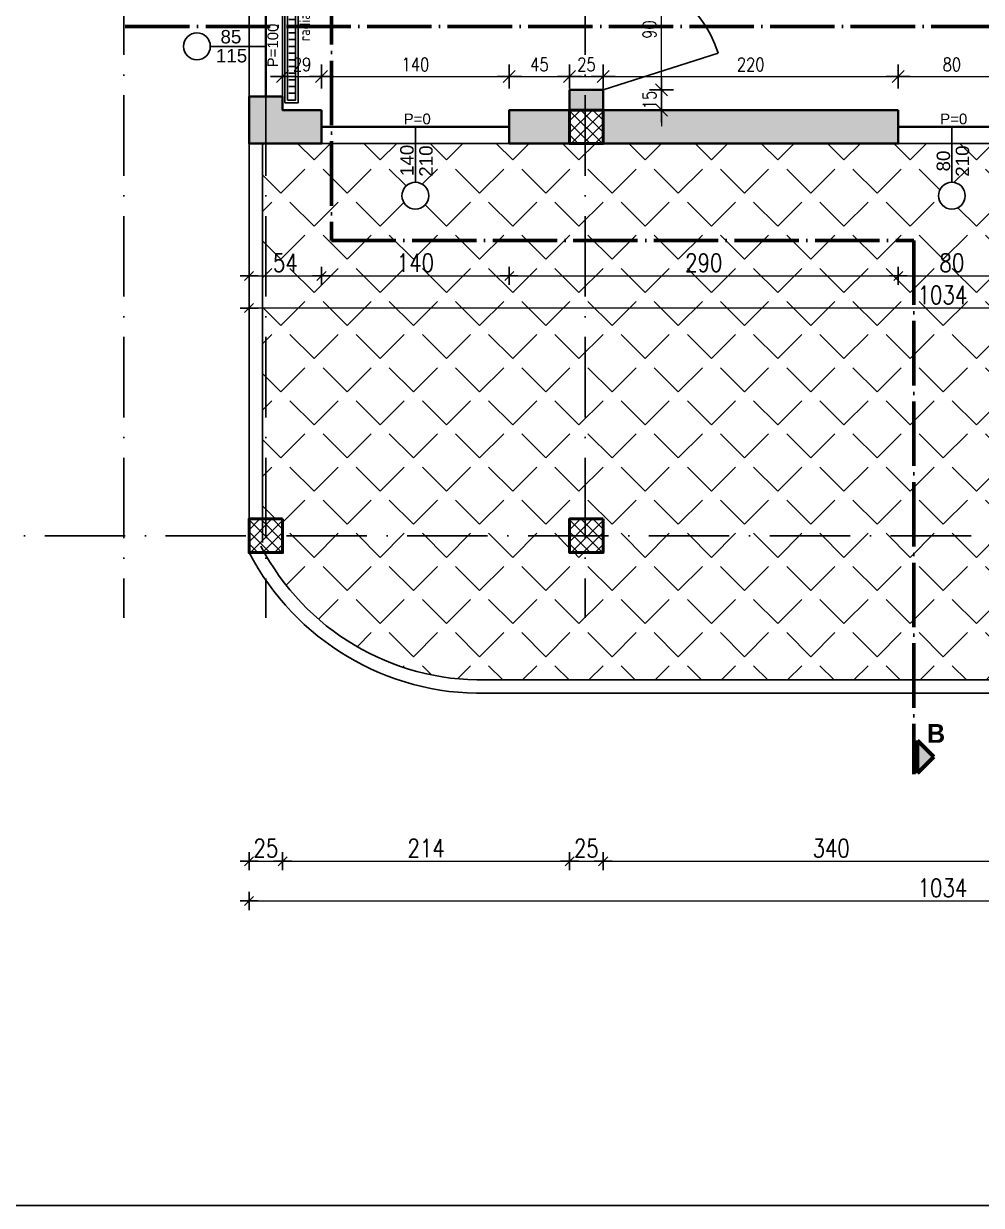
# Model space of a CAD drawing. Header units: metres. Extents: x 2674 to 33045, y -10854 to 2806.
# Drawn here: x 18898 to 19612, y 159 to 1040 of the extents above; entities that cross this region are included whole.
import ezdxf

# ---------------------------------------------------------------- set-up
doc = ezdxf.new("R2010")
doc.units = ezdxf.units.M
doc.linetypes.add('ACAD_ISO04W100', pattern=[30, 24, -3, 0, -3])
doc.linetypes.add('ACAD_ISO10W100', pattern=[18, 12, -3, 0, -3])
doc.layers.add('2d hamdia', color=7, linetype='Continuous')
doc.styles.add('_DIM Romans 0.8', font='romans.shx', dxfattribs={"width": 0.8})
doc.styles.get("Standard").update_dxf_attribs({"font": 'arial.ttf'})
doc.linetypes.add('FENCELINE2', pattern='A,6.35,-2.54,[132,ltypeshp.shx,S=2.54,R=0,X=-2.54,Y=0],-2.54,25.4', length=36.83)
doc.dimstyles.new('50 jasht', dxfattribs={"dimscale": 15, "dimtxt": 0.9, "dimasz": 0.3, "dimexe": 1.25, "dimexo": 0.625, "dimgap": 0.2, "dimtad": 1, "dimdec": 0, "dimzin": 12, "dimdsep": 46, "dimtxsty": '_DIM Romans 0.8', "dimblk": '- Kosa Crta za DIM (Mala)', "dimcen": 1, "dimse1": 1, "dimse2": 1, "dimclrd": 256, "dimclrt": 256, "dimazin": 3, "dimtfac": 1, "dimtdec": 0, "dimtix": 1, "dimtmove": 0, "dimatfit": 3, "dimfxl": 1, "dimlwd": 0, "dimarcsym": 0})
doc.dimstyles.new('50 mrena', dxfattribs={"dimscale": 10, "dimtxt": 1, "dimasz": 0.6, "dimexe": 1.25, "dimexo": 0.625, "dimgap": 0.4, "dimtad": 1, "dimdec": 0, "dimzin": 12, "dimdsep": 46, "dimtxsty": '_DIM Romans 0.8', "dimblk": '- Kosa Crta za DIM (Mala)', "dimcen": 2.5, "dimse1": 1, "dimse2": 1, "dimclrd": 256, "dimclrt": 256, "dimadec": 0, "dimazin": 3, "dimtfac": 1, "dimtdec": 0, "dimtix": 1, "dimtmove": 0, "dimatfit": 3, "dimfxl": 1, "dimlwd": 15, "dimarcsym": 0})

# ---------------------------------------------------------------- blocks, each defined once
blk = doc.blocks.new('radiator')
at = {"color": 204}
for p, q in [((-52.92, 7.12), (-52.92, 2.89)), ((-47.92, 7.12), (-47.92, 2.89)), ((-42.92, 7.12), (-42.92, 2.89)), ((-37.92, 7.12), (-37.92, 2.89)), ((-32.92, 7.12), (-32.92, 2.89)), ((-27.92, 7.12), (-27.92, 2.89)), ((-22.92, 7.12), (-22.92, 2.89)), ((-17.92, 7.12), (-17.92, 2.89)), ((-12.92, 7.12), (-12.92, 2.89)), ((-7.92, 7.12), (-7.92, 2.89)), ((-2.92, 7.12), (-2.92, 2.89)), ((2.08, 7.12), (2.08, 2.89)), ((7.08, 7.12), (7.08, 2.89)), ((12.08, 7.12), (12.08, 2.89)), ((17.08, 7.12), (17.08, 2.89)), ((22.08, 7.12), (22.08, 2.89)), ((27.08, 7.12), (27.08, 2.89)), ((32.08, 7.12), (32.08, 2.89)), ((37.08, 7.12), (37.08, 2.89)), ((42.08, 7.12), (42.08, 2.89)), ((47.08, 7.12), (47.08, 2.89)), ((52.08, 7.12), (52.08, 2.89))]:
    blk.add_line(p, q, dxfattribs=at)
blk.add_lwpolyline([(-60, 10), (60, 10), (60, 0), (-60, 0)], close=True)
blk.add_lwpolyline([(-58, 8), (58, 8), (58, 2), (-58, 2)], close=True, dxfattribs=at)
blk = doc.blocks.new('- Kosa Crta za DIM (Mala)')
for points in [[(0, -1.5), (0, 1.5)], [(-1.5, 0), (1.5, 0)], [(-0.75, -0.75), (0.75, 0.75)]]:
    blk.add_lwpolyline(points)
blk = doc.blocks.new('*D922')
at = {"lineweight": 0, "transparency": 16777216}
blk.add_line((18869.21, 1066.21), (18869.21, 675.21), dxfattribs=at)
at = {"layer": 'Defpoints', "color": 0, "lineweight": 0, "transparency": 16777216}
for p in [(19066.1, 1070.71), (18869.21, 670.71), (19066.1, 670.71)]:
    blk.add_point(p, dxfattribs=at)
at = {"lineweight": 0, "transparency": 16777216, "xscale": 4.5, "yscale": 4.5, "zscale": 4.5}
for p, rotation in [((18869.21, 1070.71), 90), ((18869.21, 670.71), 270)]:
    blk.add_blockref('- Kosa Crta za DIM (Mala)', p, dxfattribs=dict(at, rotation=rotation))
at = {"lineweight": 0, "transparency": 16777216, "insert": (18859.46, 870.71), "char_height": 13.5, "attachment_point": 5, "rotation": 90, "style": '_DIM Romans 0.8'}
blk.add_mtext('400', dxfattribs=at)
blk = doc.blocks.new('*D923')
at = {"lineweight": 0, "transparency": 16777216}
blk.add_line((18869.21, 666.21), (18869.21, 650.21), dxfattribs=at)
at = {"layer": 'Defpoints', "color": 0, "lineweight": 0, "transparency": 16777216}
for p in [(19066.1, 670.71), (18869.21, 645.71), (19066.1, 645.71)]:
    blk.add_point(p, dxfattribs=at)
at = {"lineweight": 0, "transparency": 16777216, "xscale": 4.5, "yscale": 4.5, "zscale": 4.5}
for p, rotation in [((18869.21, 670.71), 90), ((18869.21, 645.71), 270)]:
    blk.add_blockref('- Kosa Crta za DIM (Mala)', p, dxfattribs=dict(at, rotation=rotation))
at = {"lineweight": 0, "transparency": 16777216, "insert": (18859.46, 658.21), "char_height": 13.5, "attachment_point": 5, "rotation": 90, "style": '_DIM Romans 0.8'}
blk.add_mtext('25', dxfattribs=at)
blk = doc.blocks.new('*D924')
at = {"lineweight": 0, "transparency": 16777216}
blk.add_line((18869.21, 641.21), (18869.21, 545.21), dxfattribs=at)
at = {"layer": 'Defpoints', "color": 0, "lineweight": 0, "transparency": 16777216}
for p in [(19066.1, 645.71), (18869.21, 540.71), (19242.53, 540.71)]:
    blk.add_point(p, dxfattribs=at)
at = {"lineweight": 0, "transparency": 16777216, "xscale": 4.5, "yscale": 4.5, "zscale": 4.5}
for p, rotation in [((18869.21, 645.71), 90), ((18869.21, 540.71), 270)]:
    blk.add_blockref('- Kosa Crta za DIM (Mala)', p, dxfattribs=dict(at, rotation=rotation))
at = {"lineweight": 0, "transparency": 16777216, "insert": (18859.46, 593.21), "char_height": 13.5, "attachment_point": 5, "rotation": 90, "style": '_DIM Romans 0.8'}
blk.add_mtext('105', dxfattribs=at)
blk = doc.blocks.new('*D931')
at = {"lineweight": 0, "transparency": 16777216}
blk.add_line((18844.09, 1066.21), (18844.09, 990.21), dxfattribs=at)
at = {"layer": 'Defpoints', "color": 0, "lineweight": 0, "transparency": 16777216}
for p in [(19066.1, 1070.71), (18844.09, 985.71), (19066.1, 985.71)]:
    blk.add_point(p, dxfattribs=at)
at = {"lineweight": 0, "transparency": 16777216, "xscale": 4.5, "yscale": 4.5, "zscale": 4.5}
for p, rotation in [((18844.09, 1070.71), 90), ((18844.09, 985.71), 270)]:
    blk.add_blockref('- Kosa Crta za DIM (Mala)', p, dxfattribs=dict(at, rotation=rotation))
at = {"lineweight": 0, "transparency": 16777216, "insert": (18834.34, 1028.21), "char_height": 13.5, "attachment_point": 5, "rotation": 90, "style": '_DIM Romans 0.8'}
blk.add_mtext('85', dxfattribs=at)
blk = doc.blocks.new('*D932')
at = {"lineweight": 0, "transparency": 16777216}
blk.add_line((18844.09, 981.21), (18844.09, 955.21), dxfattribs=at)
at = {"layer": 'Defpoints', "color": 0, "lineweight": 0, "transparency": 16777216}
for p in [(19066.1, 985.71), (18844.09, 950.71), (19066.1, 950.71)]:
    blk.add_point(p, dxfattribs=at)
at = {"lineweight": 0, "transparency": 16777216, "xscale": 4.5, "yscale": 4.5, "zscale": 4.5}
for p, rotation in [((18844.09, 985.71), 90), ((18844.09, 950.71), 270)]:
    blk.add_blockref('- Kosa Crta za DIM (Mala)', p, dxfattribs=dict(at, rotation=rotation))
at = {"lineweight": 0, "transparency": 16777216, "insert": (18834.34, 968.21), "char_height": 13.5, "attachment_point": 5, "rotation": 90, "style": '_DIM Romans 0.8'}
blk.add_mtext('35', dxfattribs=at)
blk = doc.blocks.new('*D933')
at = {"lineweight": 0, "transparency": 16777216}
blk.add_line((18844.09, 946.21), (18844.09, 545.21), dxfattribs=at)
at = {"layer": 'Defpoints', "color": 0, "lineweight": 0, "transparency": 16777216}
for p in [(19066.1, 950.71), (18844.09, 540.71), (19242.53, 540.71)]:
    blk.add_point(p, dxfattribs=at)
at = {"lineweight": 0, "transparency": 16777216, "xscale": 4.5, "yscale": 4.5, "zscale": 4.5}
for p, rotation in [((18844.09, 950.71), 90), ((18844.09, 540.71), 270)]:
    blk.add_blockref('- Kosa Crta za DIM (Mala)', p, dxfattribs=dict(at, rotation=rotation))
at = {"lineweight": 0, "transparency": 16777216, "insert": (18834.34, 745.71), "char_height": 13.5, "attachment_point": 5, "rotation": 90, "style": '_DIM Romans 0.8'}
blk.add_mtext('410', dxfattribs=at)
blk = doc.blocks.new('*D934')
at = {"lineweight": 0, "transparency": 16777216}
blk.add_line((18816.85, 545.21), (18816.85, 1471.21), dxfattribs=at)
at = {"layer": 'Defpoints', "color": 0, "lineweight": 0, "transparency": 16777216}
for p in [(18816.85, 1475.71), (19066.1, 1475.71), (19242.53, 540.71)]:
    blk.add_point(p, dxfattribs=at)
at = {"lineweight": 0, "transparency": 16777216, "xscale": 4.5, "yscale": 4.5, "zscale": 4.5}
for p, rotation in [((18816.85, 1475.71), 90), ((18816.85, 540.71), 270)]:
    blk.add_blockref('- Kosa Crta za DIM (Mala)', p, dxfattribs=dict(at, rotation=rotation))
at = {"lineweight": 0, "transparency": 16777216, "insert": (18807.1, 1008.21), "char_height": 13.5, "attachment_point": 5, "rotation": 90, "style": '_DIM Romans 0.8'}
blk.add_mtext('935', dxfattribs=at)
blk = doc.blocks.new('*D936')
at = {"lineweight": 0, "transparency": 16777216}
blk.add_line((18789.11, 1871.21), (18789.11, 545.21), dxfattribs=at)
at = {"layer": 'Defpoints', "color": 0, "lineweight": 0, "transparency": 16777216}
for p in [(18960.1, 1875.71), (18789.11, 540.71), (19242.53, 540.71)]:
    blk.add_point(p, dxfattribs=at)
at = {"lineweight": 0, "transparency": 16777216, "xscale": 4.5, "yscale": 4.5, "zscale": 4.5}
for p, rotation in [((18789.11, 1875.71), 90), ((18789.11, 540.71), 270)]:
    blk.add_blockref('- Kosa Crta za DIM (Mala)', p, dxfattribs=dict(at, rotation=rotation))
at = {"lineweight": 0, "transparency": 16777216, "insert": (18779.36, 1208.21), "char_height": 13.5, "attachment_point": 5, "rotation": 90, "style": '_DIM Romans 0.8'}
blk.add_mtext('1335', dxfattribs=at)
blk = doc.blocks.new('*D937')
at = {"lineweight": 0, "transparency": 16777216}
blk.add_line((19070.6, 415.47), (19086.6, 415.47), dxfattribs=at)
at = {"layer": 'Defpoints', "color": 0, "lineweight": 0, "transparency": 16777216}
for p in [(19066.1, 645.71), (19091.1, 645.71), (19091.1, 415.47)]:
    blk.add_point(p, dxfattribs=at)
at = {"lineweight": 0, "transparency": 16777216, "xscale": 4.5, "yscale": 4.5, "zscale": 4.5, "rotation": 180}
blk.add_blockref('- Kosa Crta za DIM (Mala)', (19066.1, 415.47), dxfattribs=at)
at = {"lineweight": 0, "transparency": 16777216, "xscale": 4.5, "yscale": 4.5, "zscale": 4.5}
blk.add_blockref('- Kosa Crta za DIM (Mala)', (19091.1, 415.47), dxfattribs=at)
at = {"lineweight": 0, "transparency": 16777216, "insert": (19078.6, 425.22), "char_height": 13.5, "attachment_point": 5, "style": '_DIM Romans 0.8'}
blk.add_mtext('25', dxfattribs=at)
blk = doc.blocks.new('*D938')
at = {"lineweight": 0, "transparency": 16777216}
blk.add_line((19095.6, 415.47), (19300.6, 415.47), dxfattribs=at)
at = {"layer": 'Defpoints', "color": 0, "lineweight": 0, "transparency": 16777216}
for p in [(19091.1, 645.71), (19305.1, 645.71), (19305.1, 415.47)]:
    blk.add_point(p, dxfattribs=at)
at = {"lineweight": 0, "transparency": 16777216, "xscale": 4.5, "yscale": 4.5, "zscale": 4.5, "rotation": 180}
blk.add_blockref('- Kosa Crta za DIM (Mala)', (19091.1, 415.47), dxfattribs=at)
at = {"lineweight": 0, "transparency": 16777216, "xscale": 4.5, "yscale": 4.5, "zscale": 4.5}
blk.add_blockref('- Kosa Crta za DIM (Mala)', (19305.1, 415.47), dxfattribs=at)
at = {"lineweight": 0, "transparency": 16777216, "insert": (19198.1, 425.22), "char_height": 13.5, "attachment_point": 5, "style": '_DIM Romans 0.8'}
blk.add_mtext('214', dxfattribs=at)
blk = doc.blocks.new('*D939')
at = {"lineweight": 0, "transparency": 16777216}
blk.add_line((19309.6, 415.47), (19325.6, 415.47), dxfattribs=at)
at = {"layer": 'Defpoints', "color": 0, "lineweight": 0, "transparency": 16777216}
for p in [(19305.1, 645.71), (19330.1, 645.71), (19330.1, 415.47)]:
    blk.add_point(p, dxfattribs=at)
at = {"lineweight": 0, "transparency": 16777216, "xscale": 4.5, "yscale": 4.5, "zscale": 4.5, "rotation": 180}
blk.add_blockref('- Kosa Crta za DIM (Mala)', (19305.1, 415.47), dxfattribs=at)
at = {"lineweight": 0, "transparency": 16777216, "xscale": 4.5, "yscale": 4.5, "zscale": 4.5}
blk.add_blockref('- Kosa Crta za DIM (Mala)', (19330.1, 415.47), dxfattribs=at)
at = {"lineweight": 0, "transparency": 16777216, "insert": (19317.6, 425.22), "char_height": 13.5, "attachment_point": 5, "style": '_DIM Romans 0.8'}
blk.add_mtext('25', dxfattribs=at)
blk = doc.blocks.new('*D940')
at = {"lineweight": 0, "transparency": 16777216}
blk.add_line((19334.6, 415.47), (19665.6, 415.47), dxfattribs=at)
at = {"layer": 'Defpoints', "color": 0, "lineweight": 0, "transparency": 16777216}
for p in [(19330.1, 645.71), (19670.1, 645.71), (19670.1, 415.47)]:
    blk.add_point(p, dxfattribs=at)
at = {"lineweight": 0, "transparency": 16777216, "xscale": 4.5, "yscale": 4.5, "zscale": 4.5, "rotation": 180}
blk.add_blockref('- Kosa Crta za DIM (Mala)', (19330.1, 415.47), dxfattribs=at)
at = {"lineweight": 0, "transparency": 16777216, "xscale": 4.5, "yscale": 4.5, "zscale": 4.5}
blk.add_blockref('- Kosa Crta za DIM (Mala)', (19670.1, 415.47), dxfattribs=at)
at = {"lineweight": 0, "transparency": 16777216, "insert": (19500.1, 425.22), "char_height": 13.5, "attachment_point": 5, "style": '_DIM Romans 0.8'}
blk.add_mtext('340', dxfattribs=at)
blk = doc.blocks.new('*D944')
at = {"lineweight": 0, "transparency": 16777216}
blk.add_line((19070.6, 385.85), (20095.6, 385.85), dxfattribs=at)
at = {"layer": 'Defpoints', "color": 0, "lineweight": 0, "transparency": 16777216}
for p in [(19066.1, 645.71), (20100.1, 645.71), (20100.1, 385.85)]:
    blk.add_point(p, dxfattribs=at)
at = {"lineweight": 0, "transparency": 16777216, "xscale": 4.5, "yscale": 4.5, "zscale": 4.5, "rotation": 180}
blk.add_blockref('- Kosa Crta za DIM (Mala)', (19066.1, 385.85), dxfattribs=at)
at = {"lineweight": 0, "transparency": 16777216, "xscale": 4.5, "yscale": 4.5, "zscale": 4.5}
blk.add_blockref('- Kosa Crta za DIM (Mala)', (20100.1, 385.85), dxfattribs=at)
at = {"lineweight": 0, "transparency": 16777216, "insert": (19583.1, 395.6), "char_height": 13.5, "attachment_point": 5, "style": '_DIM Romans 0.8'}
blk.add_mtext('1034', dxfattribs=at)
blk = doc.blocks.new('*D948')
at = {"lineweight": 0, "transparency": 16777216}
blk.add_line((19070.6, 852.02), (19115.6, 852.02), dxfattribs=at)
at = {"layer": 'Defpoints', "color": 0, "lineweight": 0, "transparency": 16777216}
for p in [(19066.1, 950.71), (19120.1, 950.71), (19120.1, 852.02)]:
    blk.add_point(p, dxfattribs=at)
at = {"lineweight": 0, "transparency": 16777216, "xscale": 4.5, "yscale": 4.5, "zscale": 4.5, "rotation": 180}
blk.add_blockref('- Kosa Crta za DIM (Mala)', (19066.1, 852.02), dxfattribs=at)
at = {"lineweight": 0, "transparency": 16777216, "xscale": 4.5, "yscale": 4.5, "zscale": 4.5}
blk.add_blockref('- Kosa Crta za DIM (Mala)', (19120.1, 852.02), dxfattribs=at)
at = {"lineweight": 0, "transparency": 16777216, "insert": (19093.1, 861.77), "char_height": 13.5, "attachment_point": 5, "style": '_DIM Romans 0.8'}
blk.add_mtext('54', dxfattribs=at)
blk = doc.blocks.new('*D949')
at = {"lineweight": 0, "transparency": 16777216}
blk.add_line((19124.6, 852.02), (19255.6, 852.02), dxfattribs=at)
at = {"layer": 'Defpoints', "color": 0, "lineweight": 0, "transparency": 16777216}
for p in [(19120.1, 950.71), (19260.1, 950.71), (19260.1, 852.02)]:
    blk.add_point(p, dxfattribs=at)
at = {"lineweight": 0, "transparency": 16777216, "xscale": 4.5, "yscale": 4.5, "zscale": 4.5, "rotation": 180}
blk.add_blockref('- Kosa Crta za DIM (Mala)', (19120.1, 852.02), dxfattribs=at)
at = {"lineweight": 0, "transparency": 16777216, "xscale": 4.5, "yscale": 4.5, "zscale": 4.5}
blk.add_blockref('- Kosa Crta za DIM (Mala)', (19260.1, 852.02), dxfattribs=at)
at = {"lineweight": 0, "transparency": 16777216, "insert": (19190.1, 861.77), "char_height": 13.5, "attachment_point": 5, "style": '_DIM Romans 0.8'}
blk.add_mtext('140', dxfattribs=at)
blk = doc.blocks.new('*D950')
at = {"lineweight": 0, "transparency": 16777216}
blk.add_line((19264.6, 852.02), (19545.6, 852.02), dxfattribs=at)
at = {"layer": 'Defpoints', "color": 0, "lineweight": 0, "transparency": 16777216}
for p in [(19260.1, 950.71), (19550.1, 950.71), (19550.1, 852.02)]:
    blk.add_point(p, dxfattribs=at)
at = {"lineweight": 0, "transparency": 16777216, "xscale": 4.5, "yscale": 4.5, "zscale": 4.5, "rotation": 180}
blk.add_blockref('- Kosa Crta za DIM (Mala)', (19260.1, 852.02), dxfattribs=at)
at = {"lineweight": 0, "transparency": 16777216, "xscale": 4.5, "yscale": 4.5, "zscale": 4.5}
blk.add_blockref('- Kosa Crta za DIM (Mala)', (19550.1, 852.02), dxfattribs=at)
at = {"lineweight": 0, "transparency": 16777216, "insert": (19405.1, 861.77), "char_height": 13.5, "attachment_point": 5, "style": '_DIM Romans 0.8'}
blk.add_mtext('290', dxfattribs=at)
blk = doc.blocks.new('*D951')
at = {"lineweight": 0, "transparency": 16777216}
blk.add_line((19554.6, 852.02), (19625.6, 852.02), dxfattribs=at)
at = {"layer": 'Defpoints', "color": 0, "lineweight": 0, "transparency": 16777216}
for p in [(19550.1, 950.71), (19630.1, 950.71), (19630.1, 852.02)]:
    blk.add_point(p, dxfattribs=at)
at = {"lineweight": 0, "transparency": 16777216, "xscale": 4.5, "yscale": 4.5, "zscale": 4.5, "rotation": 180}
blk.add_blockref('- Kosa Crta za DIM (Mala)', (19550.1, 852.02), dxfattribs=at)
at = {"lineweight": 0, "transparency": 16777216, "xscale": 4.5, "yscale": 4.5, "zscale": 4.5}
blk.add_blockref('- Kosa Crta za DIM (Mala)', (19630.1, 852.02), dxfattribs=at)
at = {"lineweight": 0, "transparency": 16777216, "insert": (19590.1, 861.77), "char_height": 13.5, "attachment_point": 5, "style": '_DIM Romans 0.8'}
blk.add_mtext('80', dxfattribs=at)
blk = doc.blocks.new('*D955')
at = {"lineweight": 0, "transparency": 16777216}
blk.add_line((20095.6, 827.98), (19070.6, 827.98), dxfattribs=at)
at = {"layer": 'Defpoints', "color": 0, "lineweight": 0, "transparency": 16777216}
for p in [(19066.1, 950.71), (20100.1, 950.71), (19066.1, 827.98)]:
    blk.add_point(p, dxfattribs=at)
at = {"lineweight": 0, "transparency": 16777216, "xscale": 4.5, "yscale": 4.5, "zscale": 4.5, "rotation": 180}
blk.add_blockref('- Kosa Crta za DIM (Mala)', (19066.1, 827.98), dxfattribs=at)
at = {"lineweight": 0, "transparency": 16777216, "xscale": 4.5, "yscale": 4.5, "zscale": 4.5}
blk.add_blockref('- Kosa Crta za DIM (Mala)', (20100.1, 827.98), dxfattribs=at)
at = {"lineweight": 0, "transparency": 16777216, "insert": (19583.1, 837.73), "char_height": 13.5, "attachment_point": 5, "style": '_DIM Romans 0.8'}
blk.add_mtext('1034', dxfattribs=at)
blk = doc.blocks.new('*D995')
at = {"lineweight": 15, "transparency": 16777216}
for p, q in [((19373.66, 996.71), (19373.66, 1002.71)), ((19373.66, 975.71), (19373.66, 990.71)), ((19373.66, 969.71), (19373.66, 963.71))]:
    blk.add_line(p, q, dxfattribs=at)
at = {"layer": 'Defpoints', "color": 0, "lineweight": 0, "transparency": 16777216}
for p in [(19330.1, 990.71), (19373.66, 990.71), (19330.1, 975.71)]:
    blk.add_point(p, dxfattribs=at)
at = {"lineweight": 15, "transparency": 16777216, "xscale": 6, "yscale": 6, "zscale": 6}
for p, rotation in [((19373.66, 990.71), 270), ((19373.66, 975.71), 90)]:
    blk.add_blockref('- Kosa Crta za DIM (Mala)', p, dxfattribs=dict(at, rotation=rotation))
at = {"lineweight": 0, "transparency": 16777216, "insert": (19364.66, 983.21), "char_height": 10, "attachment_point": 5, "rotation": 90, "style": '_DIM Romans 0.8'}
blk.add_mtext('15', dxfattribs=at)
blk = doc.blocks.new('*D996')
at = {"lineweight": 15, "transparency": 16777216}
blk.add_line((19373.66, 996.71), (19373.66, 1074.71), dxfattribs=at)
at = {"layer": 'Defpoints', "color": 0, "lineweight": 0, "transparency": 16777216}
for p in [(19330.1, 1080.71), (19373.66, 1080.71), (19330.1, 990.71)]:
    blk.add_point(p, dxfattribs=at)
at = {"lineweight": 15, "transparency": 16777216, "xscale": 6, "yscale": 6, "zscale": 6}
for p, rotation in [((19373.66, 1080.71), 90), ((19373.66, 990.71), 270)]:
    blk.add_blockref('- Kosa Crta za DIM (Mala)', p, dxfattribs=dict(at, rotation=rotation))
at = {"lineweight": 0, "transparency": 16777216, "insert": (19364.66, 1035.71), "char_height": 10, "attachment_point": 5, "rotation": 90, "style": '_DIM Romans 0.8'}
blk.add_mtext('90', dxfattribs=at)
blk = doc.blocks.new('*D1003')
at = {"lineweight": 15, "transparency": 16777216}
blk.add_line((19097.1, 1000.73), (19114.1, 1000.73), dxfattribs=at)
at = {"layer": 'Defpoints', "color": 0, "lineweight": 0, "transparency": 16777216}
for p in [(19120.1, 1000.73), (19091.1, 975.71), (19120.1, 975.71)]:
    blk.add_point(p, dxfattribs=at)
at = {"lineweight": 15, "transparency": 16777216, "xscale": 6, "yscale": 6, "zscale": 6, "rotation": 180}
blk.add_blockref('- Kosa Crta za DIM (Mala)', (19091.1, 1000.73), dxfattribs=at)
at = {"lineweight": 15, "transparency": 16777216, "xscale": 6, "yscale": 6, "zscale": 6}
blk.add_blockref('- Kosa Crta za DIM (Mala)', (19120.1, 1000.73), dxfattribs=at)
at = {"lineweight": 0, "transparency": 16777216, "insert": (19105.6, 1009.73), "char_height": 10, "attachment_point": 5, "style": '_DIM Romans 0.8'}
blk.add_mtext('29', dxfattribs=at)
blk = doc.blocks.new('*D1004')
at = {"lineweight": 15, "transparency": 16777216}
blk.add_line((19126.1, 1000.73), (19254.1, 1000.73), dxfattribs=at)
at = {"layer": 'Defpoints', "color": 0, "lineweight": 0, "transparency": 16777216}
for p in [(19260.1, 1000.73), (19120.1, 975.71), (19260.1, 975.71)]:
    blk.add_point(p, dxfattribs=at)
at = {"lineweight": 15, "transparency": 16777216, "xscale": 6, "yscale": 6, "zscale": 6, "rotation": 180}
blk.add_blockref('- Kosa Crta za DIM (Mala)', (19120.1, 1000.73), dxfattribs=at)
at = {"lineweight": 15, "transparency": 16777216, "xscale": 6, "yscale": 6, "zscale": 6}
blk.add_blockref('- Kosa Crta za DIM (Mala)', (19260.1, 1000.73), dxfattribs=at)
at = {"lineweight": 0, "transparency": 16777216, "insert": (19190.1, 1009.73), "char_height": 10, "attachment_point": 5, "style": '_DIM Romans 0.8'}
blk.add_mtext('140', dxfattribs=at)
blk = doc.blocks.new('*D1005')
at = {"lineweight": 15, "transparency": 16777216}
blk.add_line((19266.1, 1000.73), (19299.1, 1000.73), dxfattribs=at)
at = {"layer": 'Defpoints', "color": 0, "lineweight": 0, "transparency": 16777216}
for p in [(19305.1, 1000.73), (19260.1, 975.71), (19305.1, 975.71)]:
    blk.add_point(p, dxfattribs=at)
at = {"lineweight": 15, "transparency": 16777216, "xscale": 6, "yscale": 6, "zscale": 6, "rotation": 180}
blk.add_blockref('- Kosa Crta za DIM (Mala)', (19260.1, 1000.73), dxfattribs=at)
at = {"lineweight": 15, "transparency": 16777216, "xscale": 6, "yscale": 6, "zscale": 6}
blk.add_blockref('- Kosa Crta za DIM (Mala)', (19305.1, 1000.73), dxfattribs=at)
at = {"lineweight": 0, "transparency": 16777216, "insert": (19282.6, 1009.73), "char_height": 10, "attachment_point": 5, "style": '_DIM Romans 0.8'}
blk.add_mtext('45', dxfattribs=at)
blk = doc.blocks.new('*D1006')
at = {"lineweight": 15, "transparency": 16777216}
blk.add_line((19311.1, 1000.73), (19324.1, 1000.73), dxfattribs=at)
at = {"layer": 'Defpoints', "color": 0, "lineweight": 0, "transparency": 16777216}
for p in [(19330.1, 1000.73), (19330.1, 990.71), (19305.1, 975.71)]:
    blk.add_point(p, dxfattribs=at)
at = {"lineweight": 15, "transparency": 16777216, "xscale": 6, "yscale": 6, "zscale": 6, "rotation": 180}
blk.add_blockref('- Kosa Crta za DIM (Mala)', (19305.1, 1000.73), dxfattribs=at)
at = {"lineweight": 15, "transparency": 16777216, "xscale": 6, "yscale": 6, "zscale": 6}
blk.add_blockref('- Kosa Crta za DIM (Mala)', (19330.1, 1000.73), dxfattribs=at)
at = {"lineweight": 0, "transparency": 16777216, "insert": (19317.6, 1009.73), "char_height": 10, "attachment_point": 5, "style": '_DIM Romans 0.8'}
blk.add_mtext('25', dxfattribs=at)
blk = doc.blocks.new('*D1007')
at = {"lineweight": 15, "transparency": 16777216}
blk.add_line((19336.1, 1000.73), (19544.1, 1000.73), dxfattribs=at)
at = {"layer": 'Defpoints', "color": 0, "lineweight": 0, "transparency": 16777216}
for p in [(19550.1, 1000.73), (19330.1, 990.71), (19550.1, 975.71)]:
    blk.add_point(p, dxfattribs=at)
at = {"lineweight": 15, "transparency": 16777216, "xscale": 6, "yscale": 6, "zscale": 6, "rotation": 180}
blk.add_blockref('- Kosa Crta za DIM (Mala)', (19330.1, 1000.73), dxfattribs=at)
at = {"lineweight": 15, "transparency": 16777216, "xscale": 6, "yscale": 6, "zscale": 6}
blk.add_blockref('- Kosa Crta za DIM (Mala)', (19550.1, 1000.73), dxfattribs=at)
at = {"lineweight": 0, "transparency": 16777216, "insert": (19440.1, 1009.73), "char_height": 10, "attachment_point": 5, "style": '_DIM Romans 0.8'}
blk.add_mtext('220', dxfattribs=at)
blk = doc.blocks.new('*D1008')
at = {"lineweight": 15, "transparency": 16777216}
blk.add_line((19556.1, 1000.73), (19624.1, 1000.73), dxfattribs=at)
at = {"layer": 'Defpoints', "color": 0, "lineweight": 0, "transparency": 16777216}
for p in [(19630.1, 1000.73), (19550.1, 975.71), (19630.1, 975.71)]:
    blk.add_point(p, dxfattribs=at)
at = {"lineweight": 15, "transparency": 16777216, "xscale": 6, "yscale": 6, "zscale": 6, "rotation": 180}
blk.add_blockref('- Kosa Crta za DIM (Mala)', (19550.1, 1000.73), dxfattribs=at)
at = {"lineweight": 15, "transparency": 16777216, "xscale": 6, "yscale": 6, "zscale": 6}
blk.add_blockref('- Kosa Crta za DIM (Mala)', (19630.1, 1000.73), dxfattribs=at)
at = {"lineweight": 0, "transparency": 16777216, "insert": (19590.1, 1009.73), "char_height": 10, "attachment_point": 5, "style": '_DIM Romans 0.8'}
blk.add_mtext('80', dxfattribs=at)

msp = doc.modelspace()

# ---------------------------------------------------------------- hatches: boundary and pattern name
at = {"lineweight": 30}
h = msp.add_hatch(color=255, dxfattribs=at)
h.paths.add_polyline_path([(20100.1, 1850.71), (20075.1, 1850.71), (20075.1, 1610.71), (20100.1, 1610.71)])
h.paths.add_polyline_path([(20075.1, 1875.71), (19695.1, 1875.71), (19695.1, 1850.71), (20075.1, 1850.71)])
h.paths.add_polyline_path([(19670.1, 1875.71), (19607.6, 1875.71), (19607.6, 1850.71), (19670.1, 1850.71)])
h.paths.add_polyline_path([(19427.6, 1875.71), (19330.1, 1875.71), (19330.1, 1850.71), (19427.6, 1850.71)])
h.paths.add_polyline_path([(19305.1, 1875.71), (18985.1, 1875.71), (18985.1, 1850.71), (19255.1, 1850.71), (19255.1, 1590.28), (19275.1, 1590.28), (19275.1, 1850.71), (19305.1, 1850.71)])
h.paths.add_polyline_path([(18985.1, 1850.71), (18960.1, 1850.71), (18960.1, 1655.43), (18985.1, 1655.43)])
h.paths.add_polyline_path([(18985.1, 1555.43), (18960.1, 1555.43), (18960.1, 1500.71), (18985.1, 1500.71)])
h.paths.add_polyline_path([(19091.1, 1475.71), (19066.1, 1475.71), (19066.1, 1335.71), (19091.1, 1335.71)])
h.paths.add_polyline_path([(19305.1, 1500.71), (19275.1, 1500.71), (19275.1, 1510.28), (19255.1, 1510.28), (19255.1, 1500.71), (19091.1, 1500.71), (19091.1, 1475.71), (19305.1, 1475.71)])
h.paths.add_polyline_path([(19330.1, 1475.71), (19305.1, 1475.71), (19305.1, 1080.71), (19330.1, 1080.71)])
h.paths.add_polyline_path([(19350.1, 1500.71), (19330.1, 1500.71), (19330.1, 1475.71), (19350.1, 1475.71)])
h.paths.add_polyline_path([(19670.1, 1500.71), (19440.1, 1500.71), (19440.1, 1475.71), (19670.1, 1475.71)])
h.paths.add_polyline_path([(20075.1, 1500.71), (19695.1, 1500.71), (19695.1, 1475.71), (20075.1, 1475.71)])
h.paths.add_polyline_path([(20100.1, 1475.71), (20075.1, 1475.71), (20075.1, 1455.71), (20100.1, 1455.71)])
h.paths.add_polyline_path([(20100.1, 1510.71), (20075.1, 1510.71), (20075.1, 1500.71), (20100.1, 1500.71)])
h.paths.add_polyline_path([(20100.1, 1355.71), (20075.1, 1355.71), (20075.1, 1330.71), (20100.1, 1330.71)])
h.paths.add_polyline_path([(20100.1, 1230.71), (20075.1, 1230.71), (20075.1, 1205.71), (20100.1, 1205.71)])
h.paths.add_polyline_path([(20100.1, 1105.71), (20075.1, 1105.71), (20075.1, 1095.71), (20100.1, 1095.71)])
h.paths.add_polyline_path([(20100.1, 1070.71), (20075.1, 1070.71), (20075.1, 975.71), (19870.1, 975.71), (19870.1, 950.71), (20100.1, 950.71)])
h.paths.add_polyline_path([(19710.1, 975.71), (19695.1, 975.71), (19695.1, 950.71), (19710.1, 950.71)])
h.paths.add_polyline_path([(19670.1, 975.71), (19630.1, 975.71), (19630.1, 950.71), (19670.1, 950.71)])
h.paths.add_polyline_path([(19550.1, 975.71), (19330.1, 975.71), (19330.1, 950.71), (19550.1, 950.71)])
h.paths.add_polyline_path([(19330.1, 990.71), (19305.1, 990.71), (19305.1, 975.71), (19330.1, 975.71)])
h.paths.add_polyline_path([(19305.1, 975.71), (19260.1, 975.71), (19260.1, 950.71), (19305.1, 950.71)])
h.paths.add_polyline_path([(19120.1, 975.71), (19091.1, 975.71), (19091.1, 985.71), (19066.1, 985.71), (19066.1, 950.71), (19120.1, 950.71)])
h.paths.add_polyline_path([(19091.1, 1145.71), (19066.1, 1145.71), (19066.1, 1095.71), (19091.1, 1095.71)])
at = {"lineweight": 18}
msp.add_hatch(color=15, dxfattribs=at).paths.add_polyline_path([(19564.39, 505.55), (19564.39, 481.19), (19576.57, 493.37)])
at = {"layer": '2d hamdia', "lineweight": 0}
h = msp.add_hatch(dxfattribs=at)
h.set_pattern_fill('ANSI37', color=26, scale=2, style=0)
h.set_pattern_definition([(45, (8339.4565, -910), (-4.490128, 4.490128), []), (135, (8339.4565, -910), (-4.490128, -4.490128), [])])
h.paths.add_polyline_path([(19330.1, 975.71), (19305.1, 975.71), (19305.1, 950.71), (19330.1, 950.71)])
at = {"layer": '2d hamdia', "lineweight": 0, "true_color": 0x969696}
h = msp.add_hatch(dxfattribs=at)
h.set_pattern_fill('ANGLE', color=252, scale=5, angle=45, style=0)
h.set_pattern_definition([(45, (0, 0), (-24.695704, 24.695704), [25.4, -9.525]), (135, (0, 0), (-24.695704, -24.695704), [25.4, -9.525])])
h.paths.add_polyline_path([(19127.52, 878.48), (19127.52, 950.71), (19076.1, 950.71), (19076.1, 670.71), (19091.1, 670.71), (19091.1, 645.71), (19077.46, 645.71, 0.276559), (19242.45, 550.71), (19561.85, 550.71), (19561.85, 878.48)])
h.paths.add_polyline_path([(19330.1, 670.71), (19330.1, 645.71), (19305.1, 645.71), (19305.1, 670.71)], flags=16)
h.paths.add_polyline_path([(19190.1, 950.71), (19190.1, 921.79, -0.414214), (19200.1, 911.79, -1), (19180.1, 911.79, -0.414214), (19190.1, 921.79), (19190.1, 950.71), (19127.52, 950.71), (19127.52, 878.48), (19561.85, 878.48), (19561.85, 550.71), (19923.76, 550.71, 0.276559), (20088.74, 645.71), (20075.1, 645.71), (20075.1, 670.71), (20090.1, 670.71), (20090.1, 950.71), (19790.1, 950.71), (19790.1, 921.79, -0.414214), (19800.1, 911.79, -1), (19780.1, 911.79, -0.414214), (19790.1, 921.79), (19790.1, 950.71), (19590.1, 950.71), (19590.1, 921.79, -0.414214), (19600.1, 911.79, -1), (19580.1, 911.79, -0.414214), (19590.1, 921.79), (19590.1, 950.71)])
h.paths.add_polyline_path([(19670.1, 670.71), (19695.1, 670.71), (19695.1, 645.71), (19670.1, 645.71)], flags=16)
h.paths.add_polyline_path([(19702.67, 760.29), (19880.25, 760.29), (19880.25, 807.3), (19702.67, 807.3)], flags=24)
h.paths.add_polyline_path([(19808.46, 922.49), (19808.46, 950.8), (19787.85, 950.8), (19787.85, 922.49)], flags=9)
h.paths.add_polyline_path([(19794.26, 922.49), (19794.26, 950.8), (19773.65, 950.8), (19773.65, 922.49)], flags=9)
h.paths.add_polyline_path([(19608.46, 923.05), (19608.46, 951.36), (19587.85, 951.36), (19587.85, 923.05)], flags=9)
h.paths.add_polyline_path([(19594.26, 926.85), (19594.26, 947.39), (19573.65, 947.39), (19573.65, 926.85)], flags=24)
h.paths.add_polyline_path([(19208.46, 923.05), (19208.46, 951.36), (19187.85, 951.36), (19187.85, 923.05)], flags=9)
h.paths.add_polyline_path([(19194.26, 922.49), (19194.26, 950.8), (19173.65, 950.8), (19173.65, 922.49)], flags=9)
at = {"layer": '2d hamdia', "lineweight": 0}
h = msp.add_hatch(dxfattribs=at)
h.set_pattern_fill('ANSI37', color=26, scale=2, style=0)
h.set_pattern_definition([(45, (8100.4565, -1215), (-4.490128, 4.490128), []), (135, (8100.4565, -1215), (-4.490128, -4.490128), [])])
h.paths.add_polyline_path([(19091.1, 670.71), (19066.1, 670.71), (19066.1, 645.71), (19091.1, 645.71)])
h = msp.add_hatch(dxfattribs=at)
h.set_pattern_fill('ANSI37', color=26, scale=2, style=0)
h.set_pattern_definition([(45, (8339.4565, -1215), (-4.490128, 4.490128), []), (135, (8339.4565, -1215), (-4.490128, -4.490128), [])])
h.paths.add_polyline_path([(19330.1, 670.71), (19305.1, 670.71), (19305.1, 645.71), (19330.1, 645.71)])

# ---------------------------------------------------------------- linework, layer by layer
at = {"color": 124, "linetype": 'ACAD_ISO10W100', "lineweight": 25, "ltscale": 5}
for p, q in [((18972.6, 2067.9), (18972.6, 597)), ((19078.6, 2067.9), (19078.6, 597)), ((19316.6, 2067.9), (19316.6, 597)), ((20144.98, 658.21), (18768.6, 658.21))]:
    msp.add_line(p, q, dxfattribs=at)
for p, q in [((19091.1, 1500.71), (19091.1, 975.71)), ((19066.1, 1475.71), (19066.1, 653.21)), ((19078.6, 1023.21), (19037.18, 1023.21)), ((19330.1, 990.71), (19415.85, 1018.05)), ((19305.1, 975.71), (19305.1, 990.71)), ((19305.1, 990.71), (19330.1, 990.71)), ((19330.1, 975.71), (19330.1, 990.71)), ((19091.1, 985.71), (19066.1, 985.71)), ((19120.1, 975.71), (19091.1, 975.71)), ((19120.1, 950.71), (19120.1, 975.71)), ((19260.1, 950.71), (19260.1, 975.71)), ((19550.1, 975.71), (19260.1, 975.71)), ((19550.1, 950.71), (19550.1, 975.71)), ((19190.1, 963.21), (19190.1, 921.79)), ((19590.1, 963.21), (19590.1, 921.79)), ((20100.1, 950.71), (19066.1, 950.71)), ((19242.53, 540.71), (19923.67, 540.71))]:
    msp.add_line(p, q)
at = {"color": 5, "lineweight": 30}
for p, q in [((19078.6, 985.71), (19078.6, 1070.71)), ((19260.1, 963.21), (19120.1, 963.21)), ((19630.1, 963.21), (19550.1, 963.21))]:
    msp.add_line(p, q, dxfattribs=at)
at = {"color": 13, "linetype": 'ACAD_ISO04W100', "lineweight": 50, "ltscale": 2}
msp.add_line((18973.75, 1038.02), (20157.96, 1038.02), dxfattribs=at)
at = {"linetype": 'FENCELINE2'}
for p, q in [((19076.1, 950.71), (19076.1, 653.21)), ((19242.53, 550.71), (19923.67, 550.71))]:
    msp.add_line(p, q, dxfattribs=at)
at = {"elevation": -574.66}
msp.add_lwpolyline([(18195, 158.83), (18195, 2258.83), (21165, 2258.83), (21165, 158.83), (18195, 158.83)], close=True, dxfattribs=at)
at = {"color": 13, "linetype": 'ACAD_ISO04W100', "lineweight": 50, "ltscale": 2}
msp.add_lwpolyline([(19561.85, 1928.03), (19561.85, 1553.37), (19127.52, 1553.37), (19127.52, 878.48), (19561.85, 878.48), (19561.85, 480.39)], dxfattribs=at)
at = {"lineweight": 30}
for points in [[(19330.1, 990.71), (19305.1, 990.71), (19305.1, 975.71), (19330.1, 975.71)], [(19120.1, 975.71), (19091.1, 975.71), (19091.1, 985.71), (19066.1, 985.71), (19066.1, 950.71), (19120.1, 950.71)], [(19305.1, 975.71), (19260.1, 975.71), (19260.1, 950.71), (19305.1, 950.71)], [(19550.1, 975.71), (19330.1, 975.71), (19330.1, 950.71), (19550.1, 950.71)]]:
    msp.add_lwpolyline(points, close=True, dxfattribs=at)
at = {"lineweight": 40}
for points in [[(19330.1, 975.71), (19305.1, 975.71), (19305.1, 950.71), (19330.1, 950.71)], [(19091.1, 670.71), (19066.1, 670.71), (19066.1, 645.71), (19091.1, 645.71)], [(19330.1, 670.71), (19305.1, 670.71), (19305.1, 645.71), (19330.1, 645.71)]]:
    msp.add_lwpolyline(points, close=True, dxfattribs=at)
msp.add_lwpolyline([(19066.1, 645.71, 0.284081), (19242.53, 540.71, -16.096578)], format="xyb")
at = {"linetype": 'FENCELINE2'}
msp.add_lwpolyline([(19074.97, 650.33, 0.284081), (19242.36, 550.71, 0.284081)], format="xyb", dxfattribs=at)
at = {"color": 13, "linetype": 'ACAD_ISO04W100', "lineweight": 50, "ltscale": 2}
msp.add_lwpolyline([(19564.39, 505.55), (19564.39, 481.19), (19576.57, 493.37)], close=True, dxfattribs=at)
for centre in [(19027.18, 1023.21), (19190.1, 911.79), (19590.1, 911.79)]:
    msp.add_circle(centre, 10)
msp.add_arc((19330.1, 990.71), 90, 17.68587, 90)

# ---------------------------------------------------------------- block references
at = {"rotation": 90}
msp.add_blockref('radiator', (19102.79, 1041.11), dxfattribs=at)

# ---------------------------------------------------------------- texts
at = {"color": 124, "insert": (19103.53, 996.54), "char_height": 8, "attachment_point": 1, "rotation": 90}
msp.add_mtext_dynamic_manual_height_columns('\\pi30.435;{\\Fgbenor|c0;\\C206;radiator}', width=91.5371, gutter_width=12.5, heights=[0], dxfattribs=at)
at = {"lineweight": 0, "char_height": 10, "attachment_point": 1}
for s, heights, insert in [('\\pi8.9281;85 ', [10.21], (19035.86, 1035.39)), ('\\pi5.5209;115', [0], (19035.86, 1021.19))]:
    msp.add_mtext_dynamic_manual_height_columns(s, width=32.2697, gutter_width=12.5, heights=heights, dxfattribs=dict(at, insert=insert))
at = {"color": 251, "lineweight": 0, "insert": (19079.77, 1007.02), "char_height": 8, "attachment_point": 1, "rotation": 90}
msp.add_mtext_dynamic_manual_height_columns('\\pi0.51955;{\\C256;P=100}', width=32.2697, gutter_width=12.5, heights=[10.21], dxfattribs=at)
at = {"color": 251, "lineweight": 0, "char_height": 8, "attachment_point": 1}
for insert in [(19174.66, 973.07), (19574.66, 973.07)]:
    msp.add_mtext_dynamic_manual_height_columns('\\pi6.7351;P=0', width=32.2697, gutter_width=12.5, heights=[10.21], dxfattribs=dict(at, insert=insert))
at = {"lineweight": 0, "char_height": 10, "attachment_point": 1, "rotation": 90}
for s, heights, insert in [('\\pi5.5755;140 ', [10.21], (19178.76, 920.94)), ('\\pi5.0195;210', [0], (19192.96, 920.94)), ('\\pi8.9827;80 ', [10.21], (19578.76, 920.94)), ('\\pi5.0195;210', [0], (19592.96, 920.94))]:
    msp.add_mtext_dynamic_manual_height_columns(s, width=32.2697, gutter_width=12.5, heights=heights, dxfattribs=dict(at, insert=insert))
at = {"insert": (19570.62, 517.79), "char_height": 14, "attachment_point": 1}
msp.add_mtext_dynamic_manual_height_columns('\\pi0.92653;{\\fEras Light ITC|b1|i0|c0|p34;\\C15;B}', width=11.1898, gutter_width=12.5, heights=[0], dxfattribs=at)

# ---------------------------------------------------------------- dimensions: what is measured, and where the dimension line sits
at = {"lineweight": 0}
for base, p1, p2, dimstyle, picture, middle in [((18789.11, 540.71), (18960.1, 1875.71), (19242.53, 540.71), '50 jasht', '*D936', (18779.36, 1208.21)), ((18816.85, 1475.71), (19242.53, 540.71), (19066.1, 1475.71), '50 jasht', '*D934', (18807.1, 1008.21)), ((19373.66, 990.71), (19330.1, 975.71), (19330.1, 990.71), '50 mrena', '*D995', (19364.66, 983.21))]:
    dim = msp.add_linear_dim(base=base, p1=p1, p2=p2, angle=90, dimstyle=dimstyle, dxfattribs=at)
    dim.commit()
    dim.dimension.update_dxf_attribs({"geometry": picture, "text_midpoint": middle})
for base, p1, p2, dimstyle, picture, middle in [((19373.66, 1080.71), (19330.1, 990.71), (19330.1, 1080.71), '50 mrena', '*D996', (19364.66, 1035.71)), ((18844.09, 985.71), (19066.1, 1070.71), (19066.1, 985.71), '50 jasht', '*D931', (18834.34, 1028.21)), ((18869.21, 670.71), (19066.1, 1070.71), (19066.1, 670.71), '50 jasht', '*D922', (18859.46, 870.71)), ((18844.09, 950.71), (19066.1, 985.71), (19066.1, 950.71), '50 jasht', '*D932', (18834.34, 968.21)), ((18844.09, 540.71), (19066.1, 950.71), (19242.53, 540.71), '50 jasht', '*D933', (18834.34, 745.71)), ((18869.21, 645.71), (19066.1, 670.71), (19066.1, 645.71), '50 jasht', '*D923', (18859.46, 658.21)), ((18869.21, 540.71), (19066.1, 645.71), (19242.53, 540.71), '50 jasht', '*D924', (18859.46, 593.21))]:
    dim = msp.add_linear_dim(base=base, p1=p1, p2=p2, angle=90, dimstyle=dimstyle, override={"dimtmove": 1}, dxfattribs=at)
    dim.commit()
    dim.dimension.update_dxf_attribs({"geometry": picture, "text_midpoint": middle})
for base, p1, p2, dimstyle, picture, middle in [((19120.1, 1000.73), (19091.1, 975.71), (19120.1, 975.71), '50 mrena', '*D1003', (19105.6, 1009.73)), ((19120.1, 852.02), (19066.1, 950.71), (19120.1, 950.71), '50 jasht', '*D948', (19093.1, 861.77)), ((19066.1, 827.98), (20100.1, 950.71), (19066.1, 950.71), '50 jasht', '*D955', (19583.1, 837.73)), ((19091.1, 415.47), (19066.1, 645.71), (19091.1, 645.71), '50 jasht', '*D937', (19078.6, 425.22)), ((20100.1, 385.85), (19066.1, 645.71), (20100.1, 645.71), '50 jasht', '*D944', (19583.1, 395.6))]:
    dim = msp.add_linear_dim(base=base, p1=p1, p2=p2, dimstyle=dimstyle, dxfattribs=at)
    dim.commit()
    dim.dimension.update_dxf_attribs({"geometry": picture, "text_midpoint": middle})
for base, p1, p2, dimstyle, picture, middle in [((19260.1, 1000.73), (19120.1, 975.71), (19260.1, 975.71), '50 mrena', '*D1004', (19190.1, 1009.73)), ((19305.1, 1000.73), (19260.1, 975.71), (19305.1, 975.71), '50 mrena', '*D1005', (19282.6, 1009.73)), ((19330.1, 1000.73), (19305.1, 975.71), (19330.1, 990.71), '50 mrena', '*D1006', (19317.6, 1009.73)), ((19550.1, 1000.73), (19330.1, 990.71), (19550.1, 975.71), '50 mrena', '*D1007', (19440.1, 1009.73)), ((19630.1, 1000.73), (19550.1, 975.71), (19630.1, 975.71), '50 mrena', '*D1008', (19590.1, 1009.73)), ((19260.1, 852.02), (19120.1, 950.71), (19260.1, 950.71), '50 jasht', '*D949', (19190.1, 861.77)), ((19550.1, 852.02), (19260.1, 950.71), (19550.1, 950.71), '50 jasht', '*D950', (19405.1, 861.77)), ((19630.1, 852.02), (19550.1, 950.71), (19630.1, 950.71), '50 jasht', '*D951', (19590.1, 861.77)), ((19305.1, 415.47), (19091.1, 645.71), (19305.1, 645.71), '50 jasht', '*D938', (19198.1, 425.22)), ((19330.1, 415.47), (19305.1, 645.71), (19330.1, 645.71), '50 jasht', '*D939', (19317.6, 425.22)), ((19670.1, 415.47), (19330.1, 645.71), (19670.1, 645.71), '50 jasht', '*D940', (19500.1, 425.22))]:
    dim = msp.add_linear_dim(base=base, p1=p1, p2=p2, dimstyle=dimstyle, override={"dimtmove": 1}, dxfattribs=at)
    dim.commit()
    dim.dimension.update_dxf_attribs({"geometry": picture, "text_midpoint": middle})

doc.saveas('drawing.dxf')
